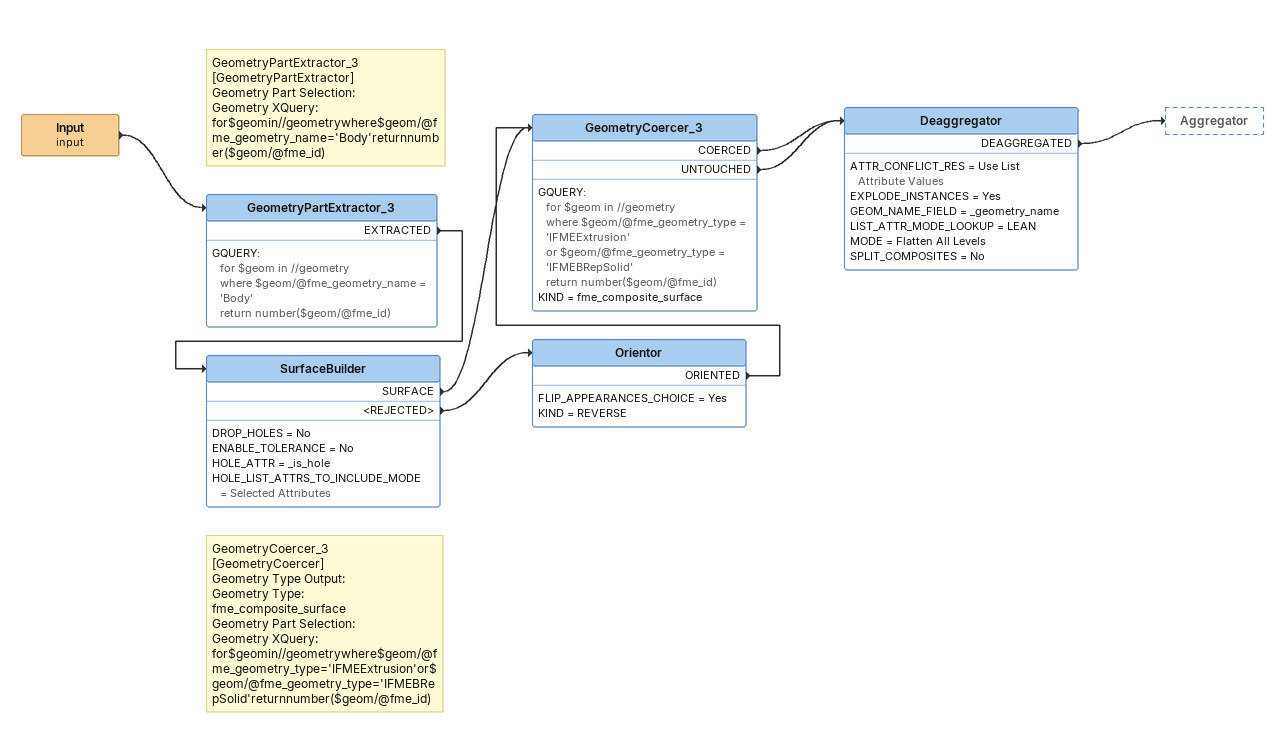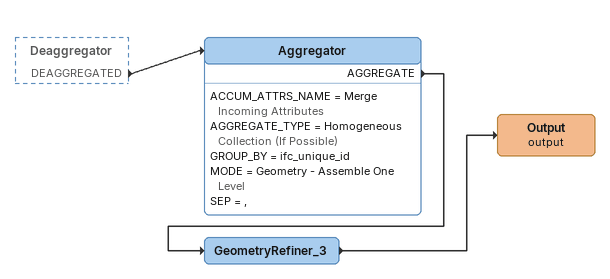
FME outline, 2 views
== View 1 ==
Input (input)
    -> GeometryPartExtractor_3
Note: GeometryPartExtractor_3 [GeometryPartExtractor] / Geometry Part Selection: / Geometry XQuery: for$geomin//geometrywhere$geom/@fme_geometry_name='Body'returnnumber($geom/@fme_id)
GeometryPartExtractor_3
    GQUERY:
      for $geom in //geometry
      where $geom/@fme_geometry_name = 'Body'
      return number($geom/@fme_id)
    EXTRACTED -> SurfaceBuilder
SurfaceBuilder
    DROP_HOLES = No
    ENABLE_TOLERANCE = No
    HOLE_ATTR = _is_hole
    HOLE_LIST_ATTRS_TO_INCLUDE_MODE = Selected Attributes
    SURFACE -> GeometryCoercer_3
    <REJECTED> -> Orientor
Orientor
    FLIP_APPEARANCES_CHOICE = Yes
    KIND = REVERSE
    ORIENTED -> GeometryCoercer_3
Note: GeometryCoercer_3 [GeometryCoercer] / Geometry Type Output: / Geometry Type: fme_composite_surface / Geometry Part Selection: / Geometry XQuery: for$geomin//geometrywhere$geom/@fme_geometry_type='IFMEExtrusion'or$geom/@fme_geometry_type='IFMEBRepSolid'returnnumber($geom/@fme_id)
GeometryCoercer_3
    GQUERY:
      for $geom in //geometry
      where $geom/@fme_geometry_type = 'IFMEExtrusion'
      or $geom/@fme_geometry_type = 'IFMEBRepSolid'
      return number($geom/@fme_id)
    KIND = fme_composite_surface
    COERCED -> Deaggregator
    UNTOUCHED -> Deaggregator
Deaggregator
    ATTR_CONFLICT_RES = Use List Attribute Values
    EXPLODE_INSTANCES = Yes
    GEOM_NAME_FIELD = _geometry_name
    LIST_ATTR_MODE_LOOKUP = LEAN
    MODE = Flatten All Levels
    SPLIT_COMPOSITES = No
    DEAGGREGATED -> Aggregator

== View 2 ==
Deaggregator [outside]
    DEAGGREGATED -> Aggregator
Aggregator
    ACCUM_ATTRS_NAME = Merge Incoming Attributes
    AGGREGATE_TYPE = Homogeneous Collection (If Possible)
    GROUP_BY = ifc_unique_id
    MODE = Geometry - Assemble One Level
    SEP = ,
    AGGREGATE -> GeometryRefiner_3
GeometryRefiner_3
    -> Output (output)
Output (output)
